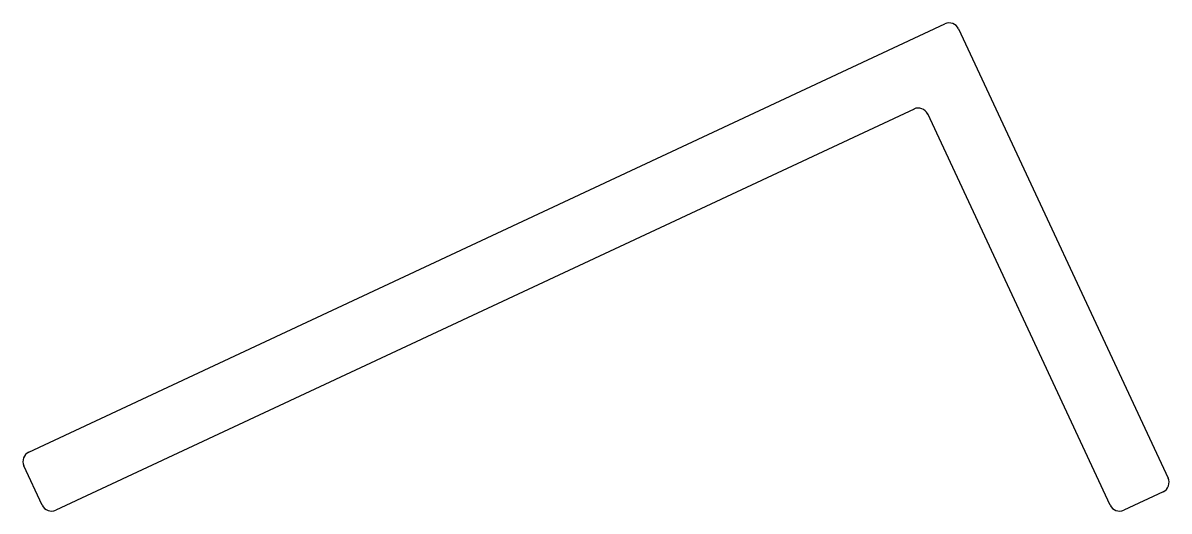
# Model space of a CAD drawing. Header units: inches. Extents: x -14.7 to 13.5, y 0.2 to 12.2.
import ezdxf

# ---------------------------------------------------------------- set-up
doc = ezdxf.new("R2010")
doc.units = ezdxf.units.IN
doc.header["$MEASUREMENT"] = 0
doc.layers.add('1', color=7, linetype='Continuous')

msp = doc.modelspace()

# ---------------------------------------------------------------- linework, layer by layer
at = {"layer": '1', "color": 7, "linetype": 'Continuous'}
for p, q in [((-14.58, 1.661), (7.975, 12.193)), ((8.312, 12.07), (13.47, 1.023)), ((7.214, 10.099), (-13.913, 0.234)), ((12.044, 0.357), (7.552, 9.977)), ((-14.251, 0.357), (-14.702, 1.323)), ((13.348, 0.685), (12.381, 0.234))]:
    msp.add_line(p, q, dxfattribs=at)
for centre, start, end in [((8.082, 11.962), 25.03, 115.03), ((7.321, 9.869), 25.03, 115.03), ((-14.472, 1.431), 115.03, 205.03), ((13.24, 0.915), 295.03, 25.03), ((-14.021, 0.464), 205.03, 295.03), ((12.274, 0.464), 205.03, 295.03)]:
    msp.add_arc(centre, 0.254, start, end, dxfattribs=at)

doc.saveas('drawing.dxf')
